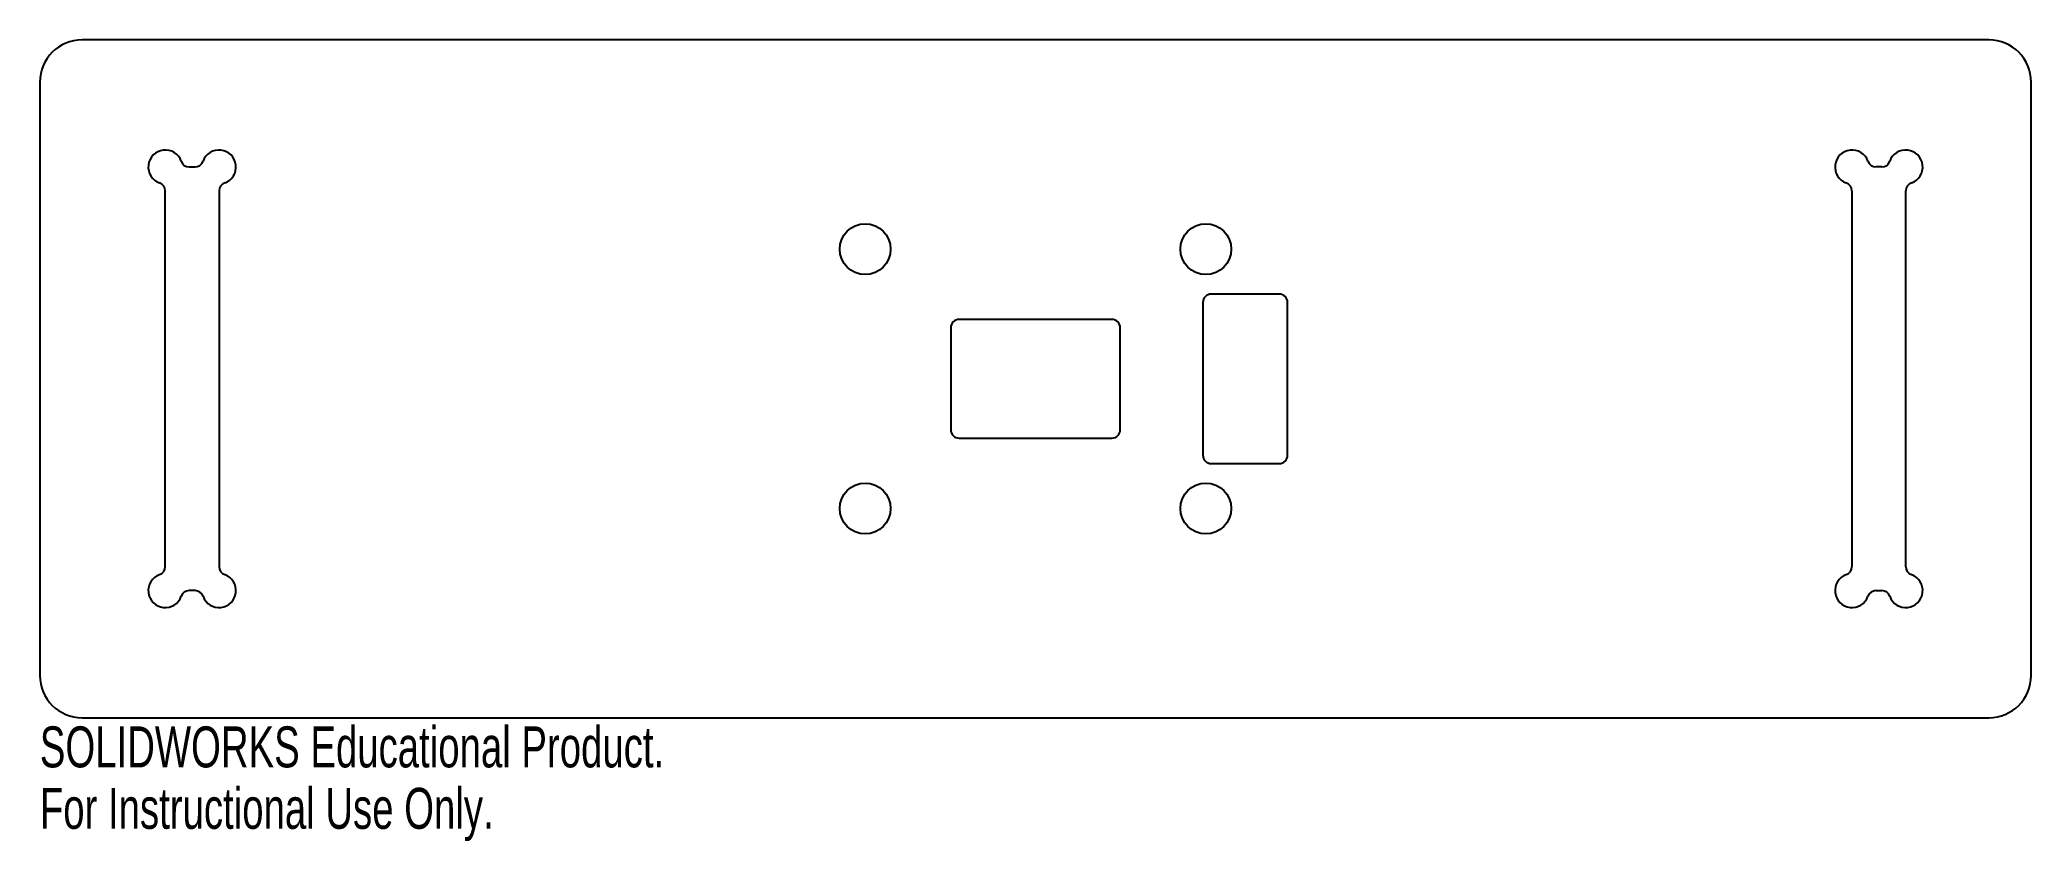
# Model space of a CAD drawing. Header units: millimetres. Extents: x 0 to 235, y -15 to 80.
import ezdxf

# ---------------------------------------------------------------- set-up
doc = ezdxf.new("R2010")
doc.units = ezdxf.units.MM
doc.styles.add('SLDTEXTSTYLE0', font='TXT', dxfattribs={"width": 0.7})

msp = doc.modelspace()

# ---------------------------------------------------------------- linework, layer by layer
at = {"color": 7, "linetype": 'Continuous', "lineweight": 25}
for p, q in [((230, 80), (5, 80)), ((0, 75), (0, 5)), ((235, 5), (235, 75)), ((17.63, 65), (18.32, 65)), ((217.37, 65), (216.68, 65)), ((14.8, 17.83), (14.8, 62.17)), ((21.15, 62.17), (21.15, 17.83)), ((213.85, 62.17), (213.85, 17.83)), ((220.2, 17.83), (220.2, 62.17)), ((146.25, 50), (138.25, 50)), ((126.5, 47), (108.5, 47)), ((137.25, 49), (137.25, 31)), ((147.25, 31), (147.25, 49)), ((107.5, 46), (107.5, 34)), ((127.5, 34), (127.5, 46)), ((108.5, 33), (126.5, 33)), ((138.25, 30), (146.25, 30)), ((18.32, 15), (17.63, 15)), ((216.68, 15), (217.37, 15)), ((5, 0), (230, 0))]:
    msp.add_line(p, q, dxfattribs=at)
for centre in [(97.4, 55.3), (137.6, 55.3), (97.4, 24.7), (137.6, 24.7)]:
    msp.add_circle(centre, 3, dxfattribs=at)
for centre, radius, start, end in [((5, 75), 5, 90, 180), ((230, 75), 5, 0, 90), ((14.8, 65), 2, 19.4712, 250.5288), ((21.15, 65), 2, 289.4712, 160.5288), ((213.85, 65), 2, 19.4712, 250.5288), ((220.2, 65), 2, 289.4712, 160.5288), ((17.63, 66), 1, 199.4712, 270), ((18.32, 66), 1, 270, 340.5288), ((216.68, 66), 1, 199.4712, 270), ((217.37, 66), 1, 270, 340.5288), ((13.8, 62.17), 1, 0, 70.5288), ((22.15, 62.17), 1, 109.4712, 180), ((212.85, 62.17), 1, 0, 70.5288), ((221.2, 62.17), 1, 109.4712, 180), ((138.25, 49), 1, 90, 180), ((146.25, 49), 1, 0, 90), ((108.5, 46), 1, 90, 180), ((126.5, 46), 1, 0, 90), ((108.5, 34), 1, 180, 270), ((126.5, 34), 1, 270, 0), ((138.25, 31), 1, 180, 270), ((146.25, 31), 1, 270, 0), ((14.8, 15), 2, 109.4712, 340.5288), ((13.8, 17.83), 1, 289.4712, 0), ((21.15, 15), 2, 199.4712, 70.5288), ((22.15, 17.83), 1, 180, 250.5288), ((213.85, 15), 2, 109.4712, 340.5288), ((212.85, 17.83), 1, 289.4712, 0), ((220.2, 15), 2, 199.4712, 70.5288), ((221.2, 17.83), 1, 180, 250.5288), ((17.63, 14), 1, 90, 160.5288), ((18.32, 14), 1, 19.4712, 90), ((216.68, 14), 1, 90, 160.5288), ((217.37, 14), 1, 19.4712, 90), ((5, 5), 5, 180, 270), ((230, 5), 5, 270, 0)]:
    msp.add_arc(centre, radius, start, end, dxfattribs=at)

# ---------------------------------------------------------------- texts
at = {"color": 7, "linetype": 'Continuous', "char_height": 4.8336, "attachment_point": 1, "style": 'SLDTEXTSTYLE0'}
for s, insert in [('SOLIDWORKS Educational Product.', (0, -1.02)), ('For Instructional Use Only.', (0, -8.27))]:
    msp.add_mtext(s, dxfattribs=dict(at, insert=insert))

doc.saveas('drawing.dxf')
